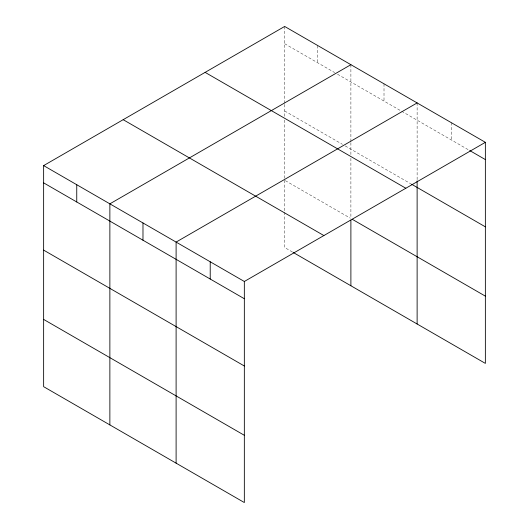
<?xml version="1.0" encoding="UTF-8"?>
<svg xmlns="http://www.w3.org/2000/svg" width="529" height="529" viewBox="0 0 529 529"><rect width="100%" height="100%" fill="white"/><g stroke="black" fill="none" stroke-linecap="round" stroke-linejoin="round"><path stroke-width="0.4" stroke-dasharray="2.65 1.98" d="M284.662 43.709L334.685 72.592M337.502 74.219L400.916 110.825M401.623 111.235L469.018 150.143M284.662 110.964L342.435 144.324M345.252 145.951L410.782 183.781M285.362 180.667L350.185 218.093M292.411 251.996L284.662 247.519L284.662 212.248M451.244 122.629L451.244 139.881M417.123 102.93L417.123 180.878M384.008 83.807L384.008 101.065M350.892 64.69L350.892 141.825M350.892 142.645L350.892 154.977M350.892 158.277L350.892 218.503M317.777 45.567L317.777 62.825M284.662 26.45L284.662 103.585M284.662 104.405L284.662 116.737M284.662 120.037L284.662 178.61M284.662 180.263L284.662 211.428"/><path stroke-width="0.79" d="M485.364 142.327L284.662 26.45L43.636 165.603L43.636 386.673L244.338 502.55L244.338 281.481L485.364 142.327L485.364 363.397L293.112 252.406M350.892 64.69L109.867 203.844L109.867 424.913M417.123 102.93L176.104 242.084L176.104 463.153M469.726 150.553L485.364 159.579M411.489 184.191L485.364 226.842M205.12 72.374L405.829 188.245M352.301 219.317L485.364 296.141M123.171 119.68L323.88 235.557M43.636 165.603L244.338 281.481M43.636 182.862L244.338 298.733M43.636 250.118L244.338 365.995M43.636 319.417L244.338 435.294M417.123 180.878L417.123 323.999M350.892 220.143L350.892 285.759M210.218 261.782L210.218 279.034M142.982 222.96L142.982 240.219M76.751 184.72L76.751 201.979"/></g></svg>
